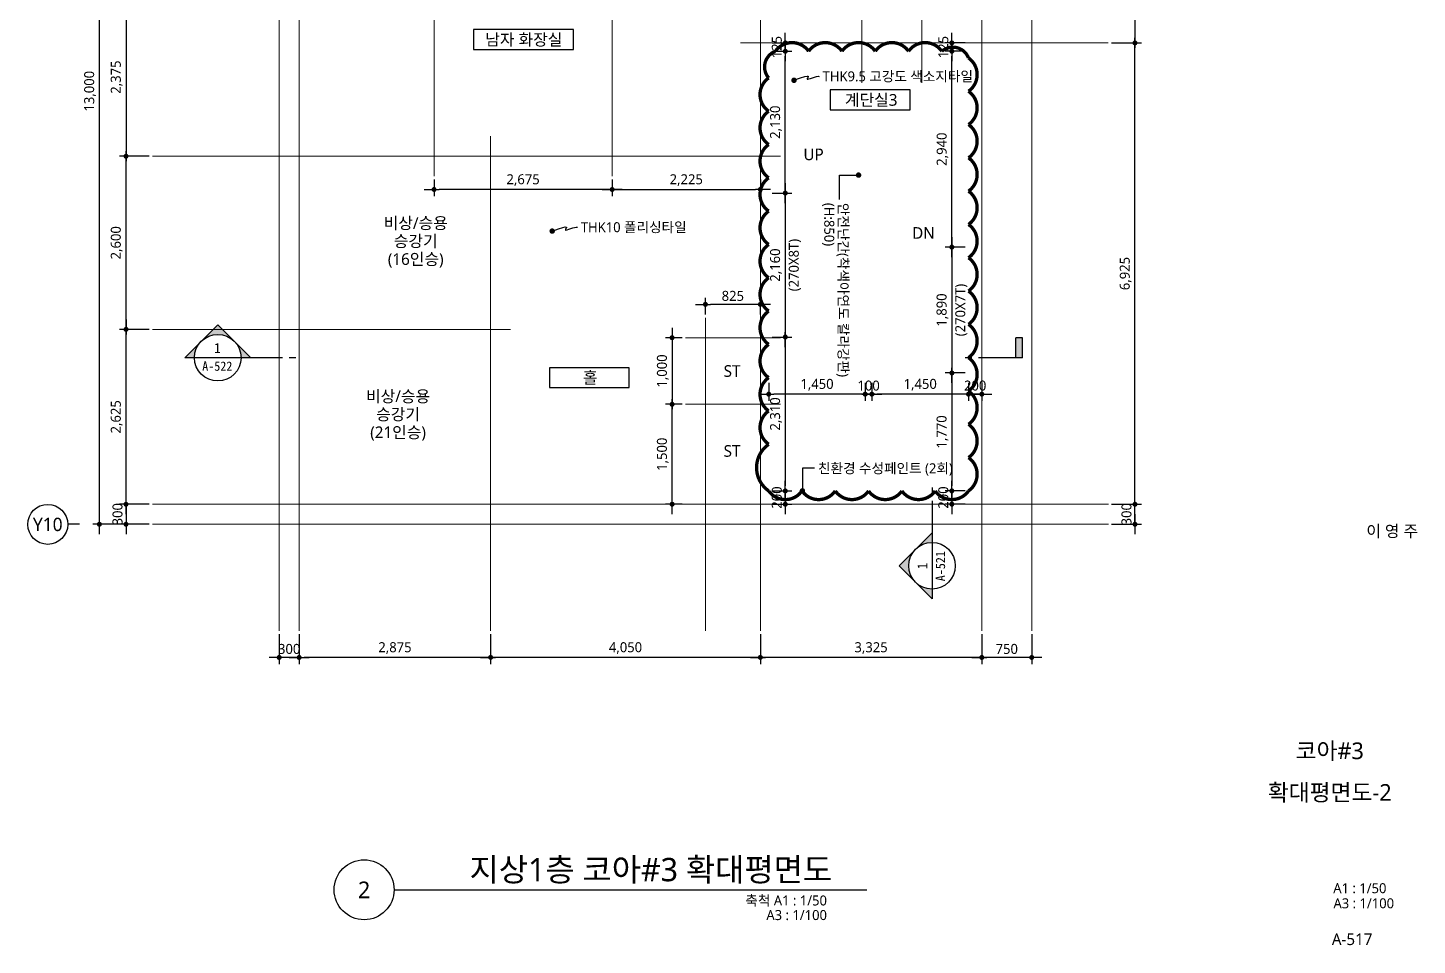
# Model space of a CAD drawing. Header units: millimetres. Extents: x 1424731 to 1631737, y 707248 to 849681.
# Drawn here: x 1484481 to 1505344, y 788374 to 802146 of the extents above; entities that cross this region are included whole.
import ezdxf
from ezdxf.enums import TextEntityAlignment as Align

# ---------------------------------------------------------------- set-up
doc = ezdxf.new("R2010")
doc.units = ezdxf.units.MM
doc.header["$MEASUREMENT"] = 0
doc.linetypes.add('CEN', pattern=[62, 60, -1, 0, -1])
doc.layers.get('0').update_dxf_attribs({"linetype": 'CONTINUOUS'})
for name, color, linetype, lineweight in [('A-AXIS-BUBL', 7, 'CONTINUOUS', 25), ('A-BORD-TEXT', 3, 'CONTINUOUS', 25), ('A-CNTL', 1, 'CEN', 15), ('A-DIMS', 7, 'CONTINUOUS', 25), ('A-MKXS-LEAD', 7, 'CONTINUOUS', 25), ('A-MKXS-MAK1', 3, 'CONTINUOUS', 25), ('A-MKXS-TEXT1', 3, 'CONTINUOUS', 25), ('A-MKXS-TEXT2', 7, 'CONTINUOUS', 25), ('A-MKXX-NAME', 3, 'CONTINUOUS', 25), ('A-MKXX-SYMB', 7, 'CONTINUOUS', 25), ('A-XXXX-SYMB', 7, 'CONTINUOUS', 25), ('A-XXXX-TXT1', 3, 'CONTINUOUS', 25), ('A-XXXX-TXT2', 3, 'CONTINUOUS', 25), ('REV-202205', 20, 'CONTINUOUS', 25)]:
    doc.layers.add(name, color=color, linetype=linetype, lineweight=lineweight)
doc.styles.add('HY울릉도L', font='')
doc.styles.add('돋움체', font='')
doc.styles.add('맑은고딕', font='malgun.ttf')
doc.styles.get('HY울릉도L').set_extended_font_data('HYwulM')
doc.styles.get('돋움체').set_extended_font_data('DotumChe')
doc.dimstyles.new('CDIM', dxfattribs={"dimtxt": 3, "dimasz": 1.5, "dimexe": 2, "dimexo": 1, "dimgap": 1, "dimtad": 1, "dimdec": 0, "dimrnd": 0.5, "dimzin": 0, "dimdsep": 32, "dimlunit": 6, "dimtxsty": 'HY울릉도L', "dimblk1": '_CIDOT', "dimblk2": '_CIDOT', "dimsah": 1, "dimcen": 5.5, "dimclrd": 2, "dimclre": 2, "dimclrt": 7, "dimadec": 0, "dimazin": 0, "dimtfac": 1, "dimtdec": 0, "dimtix": 1, "dimtmove": 2, "dimatfit": 1, "dimldrblk": '_CIDOT', "dimfxl": 1, "dimtolj": 1, "dimtzin": 0, "dimlwd": -1, "dimarcsym": 0})

# ---------------------------------------------------------------- blocks, each defined once
blk = doc.blocks.new('_CIDOT')
at = {"color": 0, "linetype": 'ByBlock'}
blk.add_line((2, 0), (-1, 0), dxfattribs=at)
at = {"color": 0, "linetype": 'ByBlock', "const_width": 0.5}
blk.add_lwpolyline([(-0.25, 0, 1), (0.25, 0, 1)], format="xyb", close=True, dxfattribs=at)
blk = doc.blocks.new('*D1019')
at = {"layer": 'A-DIMS', "lineweight": -2, "transparency": 16777216}
for p, q in [((-2250, 2925), (-2700, 2925)), ((-2250, 300), (-2700, 300))]:
    blk.add_line(p, q, dxfattribs=at)
at = {"layer": 'A-DIMS', "transparency": 16777216}
blk.add_line((-2600, 375), (-2600, 2850), dxfattribs=at)
at = {"layer": 'A-DIMS', "transparency": 16777216, "xscale": 75, "yscale": 75, "zscale": 75}
for p, rotation in [((-2600, 2925), 90), ((-2600, 300), 270)]:
    blk.add_blockref('_CIDOT', p, dxfattribs=dict(at, rotation=rotation))
at = {"layer": 'A-DIMS', "color": 3, "transparency": 16777216, "insert": (-2740, 1612), "char_height": 150, "attachment_point": 5, "rotation": 90, "style": '맑은고딕'}
blk.add_mtext('\\A1;2,625', dxfattribs=at)
blk = doc.blocks.new('*D1020')
at = {"layer": 'A-DIMS', "lineweight": -2, "transparency": 16777216}
for p, q in [((-2250, 13000), (-3100, 13000)), ((-2250, 0), (-3100, 0))]:
    blk.add_line(p, q, dxfattribs=at)
at = {"layer": 'A-DIMS', "transparency": 16777216}
blk.add_line((-3000, 75), (-3000, 12925), dxfattribs=at)
at = {"layer": 'A-DIMS', "transparency": 16777216, "xscale": 75, "yscale": 75, "zscale": 75}
for p, rotation in [((-3000, 13000), 90), ((-3000, 0), 270)]:
    blk.add_blockref('_CIDOT', p, dxfattribs=dict(at, rotation=rotation))
at = {"layer": 'A-DIMS', "color": 3, "transparency": 16777216, "insert": (-3140, 6500), "char_height": 150, "attachment_point": 5, "rotation": 90, "style": '맑은고딕'}
blk.add_mtext('\\A1;13,000', dxfattribs=at)
blk = doc.blocks.new('*D1021')
at = {"layer": 'A-DIMS', "lineweight": -2, "transparency": 16777216}
for p, q in [((-2250, 5525), (-2700, 5525)), ((-2250, 2925), (-2700, 2925))]:
    blk.add_line(p, q, dxfattribs=at)
at = {"layer": 'A-DIMS', "transparency": 16777216}
blk.add_line((-2600, 3000), (-2600, 5450), dxfattribs=at)
at = {"layer": 'A-DIMS', "transparency": 16777216, "xscale": 75, "yscale": 75, "zscale": 75}
for p, rotation in [((-2600, 5525), 90), ((-2600, 2925), 270)]:
    blk.add_blockref('_CIDOT', p, dxfattribs=dict(at, rotation=rotation))
at = {"layer": 'A-DIMS', "color": 3, "transparency": 16777216, "insert": (-2740, 4225), "char_height": 150, "attachment_point": 5, "rotation": 90, "style": '맑은고딕'}
blk.add_mtext('\\A1;2,600', dxfattribs=at)
blk = doc.blocks.new('*D1022')
at = {"layer": 'A-DIMS', "transparency": 16777216}
for p, q in [((12550, 375), (12550, 450)), ((12550, 0), (12550, 300)), ((12550, -75), (12550, -150))]:
    blk.add_line(p, q, dxfattribs=at)
at = {"layer": 'A-DIMS', "lineweight": -2, "transparency": 16777216}
for p, q in [((12200, 300), (12650, 300)), ((12200, 0), (12650, 0))]:
    blk.add_line(p, q, dxfattribs=at)
at = {"layer": 'A-DIMS', "transparency": 16777216, "xscale": 75, "yscale": 75, "zscale": 75}
for p, rotation in [((12550, 300), 270), ((12550, 0), 90)]:
    blk.add_blockref('_CIDOT', p, dxfattribs=dict(at, rotation=rotation))
at = {"layer": 'A-DIMS', "color": 3, "transparency": 16777216, "insert": (12423, 150), "char_height": 150, "attachment_point": 5, "rotation": 90, "style": '맑은고딕'}
blk.add_mtext('\\A1;300', dxfattribs=at)
blk = doc.blocks.new('*D1023')
at = {"layer": 'A-DIMS', "lineweight": -2, "transparency": 16777216}
for p, q in [((12200, 7225), (12650, 7225)), ((12200, 300), (12650, 300))]:
    blk.add_line(p, q, dxfattribs=at)
at = {"layer": 'A-DIMS', "transparency": 16777216}
blk.add_line((12550, 375), (12550, 7150), dxfattribs=at)
at = {"layer": 'A-DIMS', "transparency": 16777216, "xscale": 75, "yscale": 75, "zscale": 75}
for p, rotation in [((12550, 7225), 90), ((12550, 300), 270)]:
    blk.add_blockref('_CIDOT', p, dxfattribs=dict(at, rotation=rotation))
at = {"layer": 'A-DIMS', "color": 3, "transparency": 16777216, "insert": (12410, 3763), "char_height": 150, "attachment_point": 5, "rotation": 90, "style": '맑은고딕'}
blk.add_mtext('\\A1;6,925', dxfattribs=at)
blk = doc.blocks.new('*D1025')
at = {"layer": 'A-DIMS', "lineweight": -2, "transparency": 16777216}
for p, q in [((-300, -1650), (-300, -2100)), ((0, -1650), (0, -2100))]:
    blk.add_line(p, q, dxfattribs=at)
at = {"layer": 'A-DIMS', "transparency": 16777216}
for p, q in [((-375, -2000), (-450, -2000)), ((0, -2000), (-300, -2000)), ((75, -2000), (150, -2000))]:
    blk.add_line(p, q, dxfattribs=at)
at = {"layer": 'A-DIMS', "transparency": 16777216, "xscale": 75, "yscale": 75, "zscale": 75}
blk.add_blockref('_CIDOT', (-300, -2000), dxfattribs=at)
at = {"layer": 'A-DIMS', "transparency": 16777216, "xscale": 75, "yscale": 75, "zscale": 75, "rotation": 180}
blk.add_blockref('_CIDOT', (0, -2000), dxfattribs=at)
at = {"layer": 'A-DIMS', "color": 3, "transparency": 16777216, "insert": (-150, -1873), "char_height": 150, "attachment_point": 5, "style": '맑은고딕'}
blk.add_mtext('\\A1;300', dxfattribs=at)
blk = doc.blocks.new('*D1026')
at = {"layer": 'A-DIMS', "lineweight": -2, "transparency": 16777216}
for p, q in [((0, -1650), (0, -2100)), ((2875, -1650), (2875, -2100))]:
    blk.add_line(p, q, dxfattribs=at)
at = {"layer": 'A-DIMS', "transparency": 16777216}
blk.add_line((2800, -2000), (75, -2000), dxfattribs=at)
at = {"layer": 'A-DIMS', "transparency": 16777216, "xscale": 75, "yscale": 75, "zscale": 75, "rotation": 180}
blk.add_blockref('_CIDOT', (0, -2000), dxfattribs=at)
at = {"layer": 'A-DIMS', "transparency": 16777216, "xscale": 75, "yscale": 75, "zscale": 75}
blk.add_blockref('_CIDOT', (2875, -2000), dxfattribs=at)
at = {"layer": 'A-DIMS', "color": 3, "transparency": 16777216, "insert": (1438, -1860), "char_height": 150, "attachment_point": 5, "style": '맑은고딕'}
blk.add_mtext('\\A1;2,875', dxfattribs=at)
blk = doc.blocks.new('*D1027')
at = {"layer": 'A-DIMS', "lineweight": -2, "transparency": 16777216}
for p, q in [((2875, -1650), (2875, -2100)), ((6925, -1650), (6925, -2100))]:
    blk.add_line(p, q, dxfattribs=at)
at = {"layer": 'A-DIMS', "transparency": 16777216}
blk.add_line((6850, -2000), (2950, -2000), dxfattribs=at)
at = {"layer": 'A-DIMS', "transparency": 16777216, "xscale": 75, "yscale": 75, "zscale": 75, "rotation": 180}
blk.add_blockref('_CIDOT', (2875, -2000), dxfattribs=at)
at = {"layer": 'A-DIMS', "transparency": 16777216, "xscale": 75, "yscale": 75, "zscale": 75}
blk.add_blockref('_CIDOT', (6925, -2000), dxfattribs=at)
at = {"layer": 'A-DIMS', "color": 3, "transparency": 16777216, "insert": (4900, -1860), "char_height": 150, "attachment_point": 5, "style": '맑은고딕'}
blk.add_mtext('\\A1;4,050', dxfattribs=at)
blk = doc.blocks.new('*D1028')
at = {"layer": 'A-DIMS', "lineweight": -2, "transparency": 16777216}
for p, q in [((6925, -1650), (6925, -2100)), ((10250, -1650), (10250, -2100))]:
    blk.add_line(p, q, dxfattribs=at)
at = {"layer": 'A-DIMS', "transparency": 16777216}
blk.add_line((10175, -2000), (7000, -2000), dxfattribs=at)
at = {"layer": 'A-DIMS', "transparency": 16777216, "xscale": 75, "yscale": 75, "zscale": 75, "rotation": 180}
blk.add_blockref('_CIDOT', (6925, -2000), dxfattribs=at)
at = {"layer": 'A-DIMS', "transparency": 16777216, "xscale": 75, "yscale": 75, "zscale": 75}
blk.add_blockref('_CIDOT', (10250, -2000), dxfattribs=at)
at = {"layer": 'A-DIMS', "color": 3, "transparency": 16777216, "insert": (8587, -1860), "char_height": 150, "attachment_point": 5, "style": '맑은고딕'}
blk.add_mtext('\\A1;3,325', dxfattribs=at)
blk = doc.blocks.new('*D1029')
at = {"layer": 'A-DIMS', "lineweight": -2, "transparency": 16777216}
for p, q in [((10250, -1650), (10250, -2100)), ((11000, -1650), (11000, -2100))]:
    blk.add_line(p, q, dxfattribs=at)
at = {"layer": 'A-DIMS', "transparency": 16777216}
blk.add_line((10925, -2000), (10325, -2000), dxfattribs=at)
at = {"layer": 'A-DIMS', "transparency": 16777216, "xscale": 75, "yscale": 75, "zscale": 75, "rotation": 180}
blk.add_blockref('_CIDOT', (10250, -2000), dxfattribs=at)
at = {"layer": 'A-DIMS', "transparency": 16777216, "xscale": 75, "yscale": 75, "zscale": 75}
blk.add_blockref('_CIDOT', (11000, -2000), dxfattribs=at)
at = {"layer": 'A-DIMS', "color": 3, "transparency": 16777216, "insert": (10625, -1873), "char_height": 150, "attachment_point": 5, "style": '맑은고딕'}
blk.add_mtext('\\A1;750', dxfattribs=at)
blk = doc.blocks.new('*D1030')
at = {"layer": 'A-DIMS', "lineweight": -2, "transparency": 16777216}
for p, q in [((-2250, 7900), (-2700, 7900)), ((-2250, 5525), (-2700, 5525))]:
    blk.add_line(p, q, dxfattribs=at)
at = {"layer": 'A-DIMS', "transparency": 16777216}
blk.add_line((-2600, 7825), (-2600, 5600), dxfattribs=at)
at = {"layer": 'A-DIMS', "transparency": 16777216, "xscale": 75, "yscale": 75, "zscale": 75}
for p, rotation in [((-2600, 7900), 90), ((-2600, 5525), 270)]:
    blk.add_blockref('_CIDOT', p, dxfattribs=dict(at, rotation=rotation))
at = {"layer": 'A-DIMS', "color": 3, "transparency": 16777216, "insert": (-2740, 6712), "char_height": 150, "attachment_point": 5, "rotation": 90, "style": '맑은고딕'}
blk.add_mtext('\\A1;2,375', dxfattribs=at)
blk = doc.blocks.new('*D1033')
at = {"layer": 'A-DIMS', "lineweight": -2, "transparency": 16777216}
for p, q in [((5750, 1800), (5500, 1800)), ((5750, 300), (5500, 300))]:
    blk.add_line(p, q, dxfattribs=at)
at = {"layer": 'A-DIMS', "transparency": 16777216}
blk.add_line((5600, 375), (5600, 1725), dxfattribs=at)
at = {"layer": 'A-DIMS', "transparency": 16777216, "xscale": 75, "yscale": 75, "zscale": 75}
for p, rotation in [((5600, 1800), 90), ((5600, 300), 270)]:
    blk.add_blockref('_CIDOT', p, dxfattribs=dict(at, rotation=rotation))
at = {"layer": 'A-DIMS', "color": 3, "transparency": 16777216, "insert": (5460, 1050), "char_height": 150, "attachment_point": 5, "rotation": 90, "style": '맑은고딕'}
blk.add_mtext('\\A1;1,500', dxfattribs=at)
blk = doc.blocks.new('*D1034')
at = {"layer": 'A-DIMS', "lineweight": -2, "transparency": 16777216}
for p, q in [((5750, 2800), (5500, 2800)), ((5750, 1800), (5500, 1800))]:
    blk.add_line(p, q, dxfattribs=at)
at = {"layer": 'A-DIMS', "transparency": 16777216}
blk.add_line((5600, 2725), (5600, 1875), dxfattribs=at)
at = {"layer": 'A-DIMS', "transparency": 16777216, "xscale": 75, "yscale": 75, "zscale": 75}
for p, rotation in [((5600, 2800), 90), ((5600, 1800), 270)]:
    blk.add_blockref('_CIDOT', p, dxfattribs=dict(at, rotation=rotation))
at = {"layer": 'A-DIMS', "color": 3, "transparency": 16777216, "insert": (5460, 2300), "char_height": 150, "attachment_point": 5, "rotation": 90, "style": '맑은고딕'}
blk.add_mtext('\\A1;1,000', dxfattribs=at)
blk = doc.blocks.new('*D1035')
at = {"layer": 'A-DIMS', "lineweight": -2, "transparency": 16777216}
for p, q in [((6100, 3150), (6100, 3400)), ((6925, 3150), (6925, 3400))]:
    blk.add_line(p, q, dxfattribs=at)
at = {"layer": 'A-DIMS', "transparency": 16777216}
blk.add_line((6850, 3300), (6175, 3300), dxfattribs=at)
at = {"layer": 'A-DIMS', "transparency": 16777216, "xscale": 75, "yscale": 75, "zscale": 75, "rotation": 180}
blk.add_blockref('_CIDOT', (6100, 3300), dxfattribs=at)
at = {"layer": 'A-DIMS', "transparency": 16777216, "xscale": 75, "yscale": 75, "zscale": 75}
blk.add_blockref('_CIDOT', (6925, 3300), dxfattribs=at)
at = {"layer": 'A-DIMS', "color": 3, "transparency": 16777216, "insert": (6512, 3427), "char_height": 150, "attachment_point": 5, "style": '맑은고딕'}
blk.add_mtext('\\A1;825', dxfattribs=at)
blk = doc.blocks.new('*D1036')
at = {"layer": 'A-DIMS', "lineweight": -2, "transparency": 16777216}
for p, q in [((12200, 8450), (12650, 8450)), ((12200, 7225), (12650, 7225))]:
    blk.add_line(p, q, dxfattribs=at)
at = {"layer": 'A-DIMS', "transparency": 16777216}
blk.add_line((12550, 8375), (12550, 7300), dxfattribs=at)
at = {"layer": 'A-DIMS', "transparency": 16777216, "xscale": 75, "yscale": 75, "zscale": 75}
for p, rotation in [((12550, 8450), 90), ((12550, 7225), 270)]:
    blk.add_blockref('_CIDOT', p, dxfattribs=dict(at, rotation=rotation))
at = {"layer": 'A-DIMS', "color": 3, "transparency": 16777216, "insert": (12410, 7838), "char_height": 150, "attachment_point": 5, "rotation": 90, "style": '맑은고딕'}
blk.add_mtext('\\A1;1,225', dxfattribs=at)
blk = doc.blocks.new('*D1008')
at = {"layer": 'A-DIMS', "transparency": 16777216}
for p, q in [((-2600, 375), (-2600, 450)), ((-2600, 300), (-2600, 0)), ((-2600, -75), (-2600, -150))]:
    blk.add_line(p, q, dxfattribs=at)
at = {"layer": 'A-DIMS', "lineweight": -2, "transparency": 16777216}
for p, q in [((-2250, 300), (-2700, 300)), ((-2250, 0), (-2700, 0))]:
    blk.add_line(p, q, dxfattribs=at)
at = {"layer": 'A-DIMS', "transparency": 16777216, "xscale": 75, "yscale": 75, "zscale": 75}
for p, rotation in [((-2600, 300), 270), ((-2600, 0), 90)]:
    blk.add_blockref('_CIDOT', p, dxfattribs=dict(at, rotation=rotation))
at = {"layer": 'A-DIMS', "color": 3, "transparency": 16777216, "insert": (-2727, 150), "char_height": 150, "attachment_point": 5, "rotation": 90, "style": '맑은고딕'}
blk.add_mtext('\\A1;300', dxfattribs=at)
blk = doc.blocks.new('*D1038')
at = {"layer": 'A-DIMS', "lineweight": -2, "transparency": 16777216}
for p, q in [((2025, 5175), (2025, 4925)), ((4700, 5175), (4700, 4925))]:
    blk.add_line(p, q, dxfattribs=at)
at = {"layer": 'A-DIMS', "transparency": 16777216}
blk.add_line((4625, 5025), (2100, 5025), dxfattribs=at)
at = {"layer": 'A-DIMS', "transparency": 16777216, "xscale": 75, "yscale": 75, "zscale": 75, "rotation": 180}
blk.add_blockref('_CIDOT', (2025, 5025), dxfattribs=at)
at = {"layer": 'A-DIMS', "transparency": 16777216, "xscale": 75, "yscale": 75, "zscale": 75}
blk.add_blockref('_CIDOT', (4700, 5025), dxfattribs=at)
at = {"layer": 'A-DIMS', "color": 3, "transparency": 16777216, "insert": (3362, 5165), "char_height": 150, "attachment_point": 5, "style": '맑은고딕'}
blk.add_mtext('\\A1;2,675', dxfattribs=at)
blk = doc.blocks.new('*D1039')
at = {"layer": 'A-DIMS', "lineweight": -2, "transparency": 16777216}
for p, q in [((4700, 5175), (4700, 4925)), ((6925, 5175), (6925, 4925))]:
    blk.add_line(p, q, dxfattribs=at)
at = {"layer": 'A-DIMS', "transparency": 16777216}
blk.add_line((4775, 5025), (6850, 5025), dxfattribs=at)
at = {"layer": 'A-DIMS', "transparency": 16777216, "xscale": 75, "yscale": 75, "zscale": 75, "rotation": 180}
blk.add_blockref('_CIDOT', (4700, 5025), dxfattribs=at)
at = {"layer": 'A-DIMS', "transparency": 16777216, "xscale": 75, "yscale": 75, "zscale": 75}
blk.add_blockref('_CIDOT', (6925, 5025), dxfattribs=at)
at = {"layer": 'A-DIMS', "color": 3, "transparency": 16777216, "insert": (5812, 5165), "char_height": 150, "attachment_point": 5, "style": '맑은고딕'}
blk.add_mtext('\\A1;2,225', dxfattribs=at)
blk = doc.blocks.new('비상승용승강기16인승')
at = {"layer": 'A-MKXX-NAME', "style": '맑은고딕'}
for s, p in [('비상/승용', (0, 270)), ('승강기', (0, 0)), ('(16인승)', (0, -270))]:
    blk.add_text(s, height=175, dxfattribs=at).set_placement(p, align=Align.MIDDLE_CENTER)
blk = doc.blocks.new('CORE 3- 단면')
at = {"layer": 'A-MKXS-MAK1'}
h = blk.add_hatch(color=256, dxfattribs=at)
h.paths.add_polyline_path([(-1180, 4290), (-933, 4042, 0.414214), (-1428, 4042)])
h.paths.add_polyline_path([(-933, 4042), (-685, 3795), (-830, 3795, 0.198912)])
h.paths.add_polyline_path([(-1428, 4042, 0.198912), (-1530, 3795), (-1675, 3795)])
blk.add_hatch(color=256, dxfattribs=at).paths.add_polyline_path([(10806, 4095), (10906, 4095), (10906, 3795), (10806, 3795)])
h = blk.add_hatch(color=256, dxfattribs=at)
h.paths.add_polyline_path([(9050, 672), (9297, 919, 0.414214), (9297, 424)])
h.paths.add_polyline_path([(9297, 919), (9545, 1167), (9545, 1022, 0.198912)])
h.paths.add_polyline_path([(9297, 424, 0.198912), (9545, 322), (9545, 177)])
for p, q in [((-1675, 3795), (-1180, 4290)), ((-685, 3795), (-1180, 4290)), ((10906, 4095), (10806, 4095)), ((10806, 3795), (10806, 4095)), ((10906, 3795), (10906, 4095)), ((-207, 3795), (-1675, 3795)), ((-7, 3795), (-107, 3795)), ((10143, 3795), (10043, 3795)), ((10906, 3795), (10243, 3795)), ((9545, 1845), (9545, 1745)), ((9545, 1645), (9545, 177)), ((9545, 1167), (9050, 672)), ((9545, 177), (9050, 672))]:
    blk.add_line(p, q, dxfattribs=at)
for centre in [(-1180, 3795), (9545, 672)]:
    blk.add_circle(centre, 350, dxfattribs=at)
at = {"layer": 'A-MKXS-TEXT2', "style": '돋움체'}
for s, height, p in [('1', 150, (-1184, 3939)), ('A-522', 140, (-1187, 3667))]:
    blk.add_text(s, height=height, dxfattribs=at).set_placement(p, align=Align.MIDDLE)
for s, height, p in [('A-521', 140, (9673, 665)), ('1', 150, (9401, 668))]:
    blk.add_text(s, height=height, rotation=90, dxfattribs=at).set_placement(p, align=Align.MIDDLE)
blk = doc.blocks.new('*D793')
at = {"layer": 'A-DIMS', "lineweight": -2, "transparency": 16777216}
for p, q in [((1495656, 801794), (1495955, 801794)), ((1495656, 799664), (1495955, 799664))]:
    blk.add_line(p, q, dxfattribs=at)
at = {"layer": 'A-DIMS', "transparency": 16777216}
blk.add_line((1495855, 799739), (1495855, 801719), dxfattribs=at)
at = {"layer": 'A-DIMS', "transparency": 16777216, "xscale": 75, "yscale": 75, "zscale": 75}
for p, rotation in [((1495855, 801794), 90), ((1495855, 799664), 270)]:
    blk.add_blockref('_CIDOT', p, dxfattribs=dict(at, rotation=rotation))
at = {"layer": 'A-DIMS', "color": 3, "transparency": 16777216, "insert": (1495715, 800729), "char_height": 150, "attachment_point": 5, "rotation": 90, "style": '맑은고딕'}
blk.add_mtext('\\A1;2,130', dxfattribs=at)
blk = doc.blocks.new('*D794')
at = {"layer": 'A-DIMS', "lineweight": -2, "transparency": 16777216}
for p, q in [((1495656, 799664), (1495955, 799664)), ((1495656, 797504), (1495955, 797504))]:
    blk.add_line(p, q, dxfattribs=at)
at = {"layer": 'A-DIMS', "transparency": 16777216}
blk.add_line((1495855, 799589), (1495855, 797579), dxfattribs=at)
at = {"layer": 'A-DIMS', "transparency": 16777216, "xscale": 75, "yscale": 75, "zscale": 75}
for p, rotation in [((1495855, 799664), 90), ((1495855, 797504), 270)]:
    blk.add_blockref('_CIDOT', p, dxfattribs=dict(at, rotation=rotation))
at = {"layer": 'A-DIMS', "color": 3, "transparency": 16777216, "char_height": 150, "attachment_point": 5, "rotation": 90, "style": '맑은고딕'}
for s, insert in [('\\A1;(270X8T)', (1495999, 798584)), ('\\A1;2,160', (1495715, 798584))]:
    blk.add_mtext(s, dxfattribs=dict(at, insert=insert))
blk = doc.blocks.new('*D795')
at = {"layer": 'A-DIMS', "lineweight": -2, "transparency": 16777216}
for p, q in [((1495656, 797504), (1495955, 797504)), ((1495655, 795194), (1495955, 795194))]:
    blk.add_line(p, q, dxfattribs=at)
at = {"layer": 'A-DIMS', "transparency": 16777216}
blk.add_line((1495855, 797429), (1495855, 795269), dxfattribs=at)
at = {"layer": 'A-DIMS', "transparency": 16777216, "xscale": 75, "yscale": 75, "zscale": 75}
for p, rotation in [((1495855, 797504), 90), ((1495855, 795194), 270)]:
    blk.add_blockref('_CIDOT', p, dxfattribs=dict(at, rotation=rotation))
at = {"layer": 'A-DIMS', "color": 3, "transparency": 16777216, "insert": (1495715, 796349), "char_height": 150, "attachment_point": 5, "rotation": 90, "style": '맑은고딕'}
blk.add_mtext('\\A1;2,310', dxfattribs=at)
blk = doc.blocks.new('*D796')
at = {"layer": 'A-DIMS', "transparency": 16777216}
for p, q in [((1495855, 801994), (1495855, 802069)), ((1495855, 801794), (1495855, 801919)), ((1495855, 801719), (1495855, 801644))]:
    blk.add_line(p, q, dxfattribs=at)
at = {"layer": 'A-DIMS', "lineweight": -2, "transparency": 16777216}
for p, q in [((1495656, 801919), (1495955, 801919)), ((1495656, 801794), (1495955, 801794))]:
    blk.add_line(p, q, dxfattribs=at)
at = {"layer": 'A-DIMS', "transparency": 16777216, "xscale": 75, "yscale": 75, "zscale": 75}
for p, rotation in [((1495855, 801919), 270), ((1495855, 801794), 90)]:
    blk.add_blockref('_CIDOT', p, dxfattribs=dict(at, rotation=rotation))
at = {"layer": 'A-DIMS', "color": 3, "transparency": 16777216, "insert": (1495728, 801856), "char_height": 150, "attachment_point": 5, "rotation": 90, "style": '맑은고딕'}
blk.add_mtext('\\A1;125', dxfattribs=at)
blk = doc.blocks.new('*D797')
at = {"layer": 'A-DIMS', "transparency": 16777216}
for p, q in [((1495855, 795269), (1495855, 795344)), ((1495855, 795194), (1495855, 794994)), ((1495855, 794919), (1495855, 794844))]:
    blk.add_line(p, q, dxfattribs=at)
at = {"layer": 'A-DIMS', "lineweight": -2, "transparency": 16777216}
for p, q in [((1495655, 795194), (1495955, 795194)), ((1495655, 794994), (1495955, 794994))]:
    blk.add_line(p, q, dxfattribs=at)
at = {"layer": 'A-DIMS', "transparency": 16777216, "xscale": 75, "yscale": 75, "zscale": 75}
for p, rotation in [((1495855, 795194), 270), ((1495855, 794994), 90)]:
    blk.add_blockref('_CIDOT', p, dxfattribs=dict(at, rotation=rotation))
at = {"layer": 'A-DIMS', "color": 3, "transparency": 16777216, "insert": (1495728, 795094), "char_height": 150, "attachment_point": 5, "rotation": 90, "style": '맑은고딕'}
blk.add_mtext('\\A1;200', dxfattribs=at)
blk = doc.blocks.new('*D798')
at = {"layer": 'A-DIMS', "lineweight": -2, "transparency": 16777216}
for p, q in [((1495606, 796814), (1495606, 796546)), ((1497056, 796814), (1497056, 796546))]:
    blk.add_line(p, q, dxfattribs=at)
at = {"layer": 'A-DIMS', "transparency": 16777216}
blk.add_line((1496981, 796646), (1495681, 796646), dxfattribs=at)
at = {"layer": 'A-DIMS', "transparency": 16777216, "xscale": 75, "yscale": 75, "zscale": 75, "rotation": 180}
blk.add_blockref('_CIDOT', (1495606, 796646), dxfattribs=at)
at = {"layer": 'A-DIMS', "transparency": 16777216, "xscale": 75, "yscale": 75, "zscale": 75}
blk.add_blockref('_CIDOT', (1497056, 796646), dxfattribs=at)
at = {"layer": 'A-DIMS', "color": 3, "transparency": 16777216, "insert": (1496331, 796787), "char_height": 150, "attachment_point": 5, "style": '맑은고딕'}
blk.add_mtext('\\A1;1,450', dxfattribs=at)
blk = doc.blocks.new('*D799')
at = {"layer": 'A-DIMS', "lineweight": -2, "transparency": 16777216}
for p, q in [((1498556, 798854), (1498256, 798854)), ((1498556, 796964), (1498256, 796964))]:
    blk.add_line(p, q, dxfattribs=at)
at = {"layer": 'A-DIMS', "transparency": 16777216}
blk.add_line((1498356, 798779), (1498356, 797039), dxfattribs=at)
at = {"layer": 'A-DIMS', "transparency": 16777216, "xscale": 75, "yscale": 75, "zscale": 75}
for p, rotation in [((1498356, 798854), 90), ((1498356, 796964), 270)]:
    blk.add_blockref('_CIDOT', p, dxfattribs=dict(at, rotation=rotation))
at = {"layer": 'A-DIMS', "color": 3, "transparency": 16777216, "char_height": 150, "attachment_point": 5, "rotation": 90, "style": '맑은고딕'}
for s, insert in [('\\A1;(270X7T)', (1498499, 797909)), ('\\A1;1,890', (1498215, 797909))]:
    blk.add_mtext(s, dxfattribs=dict(at, insert=insert))
blk = doc.blocks.new('*D800')
at = {"layer": 'A-DIMS', "lineweight": -2, "transparency": 16777216}
for p, q in [((1498556, 796964), (1498256, 796964)), ((1498556, 795194), (1498256, 795194))]:
    blk.add_line(p, q, dxfattribs=at)
at = {"layer": 'A-DIMS', "transparency": 16777216}
blk.add_line((1498356, 796889), (1498356, 795269), dxfattribs=at)
at = {"layer": 'A-DIMS', "transparency": 16777216, "xscale": 75, "yscale": 75, "zscale": 75}
for p, rotation in [((1498356, 796964), 90), ((1498356, 795194), 270)]:
    blk.add_blockref('_CIDOT', p, dxfattribs=dict(at, rotation=rotation))
at = {"layer": 'A-DIMS', "color": 3, "transparency": 16777216, "insert": (1498215, 796079), "char_height": 150, "attachment_point": 5, "rotation": 90, "style": '맑은고딕'}
blk.add_mtext('\\A1;1,770', dxfattribs=at)
blk = doc.blocks.new('*D801')
at = {"layer": 'A-DIMS', "transparency": 16777216}
for p, q in [((1498356, 795269), (1498356, 795344)), ((1498356, 795194), (1498356, 794994)), ((1498356, 794919), (1498356, 794844))]:
    blk.add_line(p, q, dxfattribs=at)
at = {"layer": 'A-DIMS', "lineweight": -2, "transparency": 16777216}
for p, q in [((1498556, 795194), (1498256, 795194)), ((1498556, 794994), (1498256, 794994))]:
    blk.add_line(p, q, dxfattribs=at)
at = {"layer": 'A-DIMS', "transparency": 16777216, "xscale": 75, "yscale": 75, "zscale": 75}
for p, rotation in [((1498356, 795194), 270), ((1498356, 794994), 90)]:
    blk.add_blockref('_CIDOT', p, dxfattribs=dict(at, rotation=rotation))
at = {"layer": 'A-DIMS', "color": 3, "transparency": 16777216, "insert": (1498228, 795094), "char_height": 150, "attachment_point": 5, "rotation": 90, "style": '맑은고딕'}
blk.add_mtext('\\A1;200', dxfattribs=at)
blk = doc.blocks.new('*D802')
at = {"layer": 'A-DIMS', "lineweight": -2, "transparency": 16777216}
for p, q in [((1498555, 801794), (1498256, 801794)), ((1498556, 798854), (1498256, 798854))]:
    blk.add_line(p, q, dxfattribs=at)
at = {"layer": 'A-DIMS', "transparency": 16777216}
blk.add_line((1498356, 798929), (1498356, 801719), dxfattribs=at)
at = {"layer": 'A-DIMS', "transparency": 16777216, "xscale": 75, "yscale": 75, "zscale": 75}
for p, rotation in [((1498356, 801794), 90), ((1498356, 798854), 270)]:
    blk.add_blockref('_CIDOT', p, dxfattribs=dict(at, rotation=rotation))
at = {"layer": 'A-DIMS', "color": 3, "transparency": 16777216, "insert": (1498216, 800324), "char_height": 150, "attachment_point": 5, "rotation": 90, "style": '맑은고딕'}
blk.add_mtext('\\A1;2,940', dxfattribs=at)
blk = doc.blocks.new('*D803')
at = {"layer": 'A-DIMS', "transparency": 16777216}
for p, q in [((1498356, 801994), (1498356, 802069)), ((1498356, 801794), (1498356, 801919)), ((1498356, 801719), (1498356, 801644))]:
    blk.add_line(p, q, dxfattribs=at)
at = {"layer": 'A-DIMS', "lineweight": -2, "transparency": 16777216}
for p, q in [((1498555, 801919), (1498256, 801919)), ((1498555, 801794), (1498256, 801794))]:
    blk.add_line(p, q, dxfattribs=at)
at = {"layer": 'A-DIMS', "transparency": 16777216, "xscale": 75, "yscale": 75, "zscale": 75}
for p, rotation in [((1498356, 801919), 270), ((1498356, 801794), 90)]:
    blk.add_blockref('_CIDOT', p, dxfattribs=dict(at, rotation=rotation))
at = {"layer": 'A-DIMS', "color": 3, "transparency": 16777216, "insert": (1498228, 801856), "char_height": 150, "attachment_point": 5, "rotation": 90, "style": '맑은고딕'}
blk.add_mtext('\\A1;125', dxfattribs=at)
blk = doc.blocks.new('*D804')
at = {"layer": 'A-DIMS', "lineweight": -2, "transparency": 16777216}
for p, q in [((1497056, 796814), (1497056, 796546)), ((1497156, 796814), (1497156, 796546))]:
    blk.add_line(p, q, dxfattribs=at)
at = {"layer": 'A-DIMS', "transparency": 16777216}
for p, q in [((1496981, 796646), (1496906, 796646)), ((1497156, 796646), (1497056, 796646)), ((1497231, 796646), (1497306, 796646))]:
    blk.add_line(p, q, dxfattribs=at)
at = {"layer": 'A-DIMS', "transparency": 16777216, "xscale": 75, "yscale": 75, "zscale": 75}
blk.add_blockref('_CIDOT', (1497056, 796646), dxfattribs=at)
at = {"layer": 'A-DIMS', "transparency": 16777216, "xscale": 75, "yscale": 75, "zscale": 75, "rotation": 180}
blk.add_blockref('_CIDOT', (1497156, 796646), dxfattribs=at)
at = {"layer": 'A-DIMS', "color": 3, "transparency": 16777216, "insert": (1497106, 796774), "char_height": 150, "attachment_point": 5, "style": '맑은고딕'}
blk.add_mtext('\\A1;100', dxfattribs=at)
blk = doc.blocks.new('*D805')
at = {"layer": 'A-DIMS', "lineweight": -2, "transparency": 16777216}
for p, q in [((1497156, 796814), (1497156, 796546)), ((1498606, 796814), (1498606, 796546))]:
    blk.add_line(p, q, dxfattribs=at)
at = {"layer": 'A-DIMS', "transparency": 16777216}
blk.add_line((1498531, 796646), (1497231, 796646), dxfattribs=at)
at = {"layer": 'A-DIMS', "transparency": 16777216, "xscale": 75, "yscale": 75, "zscale": 75, "rotation": 180}
blk.add_blockref('_CIDOT', (1497156, 796646), dxfattribs=at)
at = {"layer": 'A-DIMS', "transparency": 16777216, "xscale": 75, "yscale": 75, "zscale": 75}
blk.add_blockref('_CIDOT', (1498606, 796646), dxfattribs=at)
at = {"layer": 'A-DIMS', "color": 3, "transparency": 16777216, "insert": (1497881, 796787), "char_height": 150, "attachment_point": 5, "style": '맑은고딕'}
blk.add_mtext('\\A1;1,450', dxfattribs=at)
blk = doc.blocks.new('*D806')
at = {"layer": 'A-DIMS', "lineweight": -2, "transparency": 16777216}
for p, q in [((1498606, 796814), (1498606, 796546)), ((1498806, 796814), (1498806, 796546))]:
    blk.add_line(p, q, dxfattribs=at)
at = {"layer": 'A-DIMS', "transparency": 16777216}
for p, q in [((1498531, 796646), (1498456, 796646)), ((1498806, 796646), (1498606, 796646)), ((1498881, 796646), (1498956, 796646))]:
    blk.add_line(p, q, dxfattribs=at)
at = {"layer": 'A-DIMS', "transparency": 16777216, "xscale": 75, "yscale": 75, "zscale": 75}
blk.add_blockref('_CIDOT', (1498606, 796646), dxfattribs=at)
at = {"layer": 'A-DIMS', "transparency": 16777216, "xscale": 75, "yscale": 75, "zscale": 75, "rotation": 180}
blk.add_blockref('_CIDOT', (1498806, 796646), dxfattribs=at)
at = {"layer": 'A-DIMS', "color": 3, "transparency": 16777216, "insert": (1498706, 796774), "char_height": 150, "attachment_point": 5, "style": '맑은고딕'}
blk.add_mtext('\\A1;200', dxfattribs=at)
blk = doc.blocks.new('CORE3_GRID')
at = {"layer": 'A-AXIS-BUBL', "ltscale": 0.2}
blk.add_line((-3300, 0), (-3475, 0), dxfattribs=at)
blk.add_circle((-3775, -2.9), 300, dxfattribs=at)
at = {"layer": 'A-CNTL'}
for p, q in [((-300, -1600), (-300, 14425)), ((0, -1600), (0, 14425)), ((2025, 5225), (2025, 14425)), ((10250, -1600), (10250, 14425)), ((11000, 14425), (11000, -1600)), ((6925, -1600), (6925, 10275)), ((8450, 6625), (8450, 8750)), ((9350, 6625), (9350, 8750)), ((4700, 5225), (4700, 8200)), ((6625, 7225), (12150, 7225)), ((2875, -1600), (2875, 5825)), ((-2200, 5525), (7225, 5525)), ((-2200, 2925), (3175, 2925)), ((6100, -1600), (6100, 3100)), ((5800, 2800), (7225, 2800)), ((5800, 1800), (7225, 1800)), ((-2200, 300), (12150, 300)), ((12150, 0), (-2200, 0))]:
    blk.add_line(p, q, dxfattribs=at)
at = {"layer": 'A-XXXX-TXT2', "ltscale": 0.2, "style": '맑은고딕'}
blk.add_text('Y10', height=200, dxfattribs=at).set_placement((-3775, -2.9), align=Align.MIDDLE)
at = {"layer": 'A-DIMS'}
for base, p1, p2, angle, picture, middle in [((-3000, 13000), (-2200, 0), (-2200, 13000), 270, '*D1020', (-3140.5, 6500)), ((12550, 7225), (12150, 8450), (12150, 7225), 90, '*D1036', (12409.5, 7837.5)), ((-2600, 5525), (-2200, 7900), (-2200, 5525), 90, '*D1030', (-2740.1, 6712.5)), ((12550, 7225), (12150, 300), (12150, 7225), 270, '*D1023', (12409.9, 3762.5)), ((-2600, 5525), (-2200, 2925), (-2200, 5525), 270, '*D1021', (-2740.1, 4225)), ((2025, 5025), (4700, 5225), (2025, 5225), 180, '*D1038', (3362.5, 5165.1)), ((-2600, 2925), (-2200, 300), (-2200, 2925), 270, '*D1019', (-2740.1, 1612.5)), ((5600, 1800), (5800, 2800), (5800, 1800), 90, '*D1034', (5459.5, 2300)), ((5600, 1800), (5800, 300), (5800, 1800), 270, '*D1033', (5459.5, 1050)), ((-2600, 0), (-2200, 300), (-2200, 0), 90, '*D1008', (-2727.5, 150)), ((12550, 300), (12150, 0), (12150, 300), 270, '*D1022', (12422.5, 150)), ((-300, -2000), (0, -1600), (-300, -1600), 180, '*D1025', (-150, -1872.5)), ((0, -2000), (2875, -1600), (0, -1600), 180, '*D1026', (1437.5, -1859.9)), ((2875, -2000), (6925, -1600), (2875, -1600), 180, '*D1027', (4900, -1859.9)), ((6925, -2000), (10250, -1600), (6925, -1600), 180, '*D1028', (8587.5, -1859.9)), ((10250, -2000), (11000, -1600), (10250, -1600), 180, '*D1029', (10625, -1872.5))]:
    dim = blk.add_linear_dim(base=base, p1=p1, p2=p2, angle=angle, dimstyle='CDIM', override={"dimscale": 50, "dimtxsty": '맑은고딕', "dimclrd": 256, "dimclre": 256, "dimclrt": 3}, dxfattribs=at)
    dim.commit()
    dim.dimension.update_dxf_attribs({"geometry": picture, "text_midpoint": middle})
for base, p1, p2, picture, middle in [((6925, 5025), (4700, 5225), (6925, 5225), '*D1039', (5812.5, 5165.1)), ((6100, 3300), (6925, 3100), (6100, 3100), '*D1035', (6512.5, 3427.5))]:
    dim = blk.add_linear_dim(base=base, p1=p1, p2=p2, dimstyle='CDIM', override={"dimscale": 50, "dimtxsty": '맑은고딕', "dimclrd": 256, "dimclre": 256, "dimclrt": 3}, dxfattribs=at)
    dim.commit()
    dim.dimension.update_dxf_attribs({"geometry": picture, "text_midpoint": middle})

msp = doc.modelspace()

# ---------------------------------------------------------------- linework, layer by layer
at = {"layer": 'A-MKXS-LEAD', "const_width": 40}
for points in [[(1495965.3, 801360.5, 1), (1496006.7, 801356.3, 1)], [(1496953.5, 799955.4, -1), (1496957.7, 799914, -1)], [(1492334.3, 799096.1, 1), (1492375.8, 799091.9, 1)], [(1496091.6, 795195.9, 1), (1496133, 795191.7, 1)]]:
    msp.add_lwpolyline(points, format="xyb", close=True, dxfattribs=at)
at = {"layer": 'A-MKXS-LEAD'}
for points in [[(1495985.2, 801358.1), (1496082.9, 801394.9), (1496146.6, 801414.8), (1496182.8, 801421.3), (1496198.2, 801417.8), (1496199.4, 801407.9), (1496192.9, 801395.1), (1496185.4, 801382.9), (1496183.4, 801374.8), (1496192.1, 801373.5), (1496210.2, 801377.9), (1496235.1, 801386.1), (1496264, 801396.2), (1496294.2, 801406.3), (1496323, 801414.5), (1496347.7, 801418.8), (1496365.5, 801417.3)], [(1496667.5, 799567.7), (1496667.5, 799934.7), (1496955.6, 799934.7)], [(1492354.2, 799093.7), (1492452, 799130.5), (1492515.7, 799150.4), (1492551.9, 799156.9), (1492567.3, 799153.4), (1492568.5, 799143.5), (1492562, 799130.7), (1492554.5, 799118.5), (1492552.5, 799110.4), (1492561.2, 799109.1), (1492579.3, 799113.5), (1492604.1, 799121.7), (1492633, 799131.8), (1492663.2, 799141.9), (1492692.1, 799150.1), (1492716.7, 799154.4), (1492734.6, 799152.9)], [(1496295.8, 795533.1), (1496112.3, 795533.1), (1496112.3, 795193.8)]]:
    msp.add_lwpolyline(points, dxfattribs=at)
at = {"layer": 'A-MKXX-SYMB'}
for points in [[(1491175.7, 801818.7), (1492675.7, 801818.7), (1492675.7, 802118.7), (1491175.7, 802118.7)], [(1496530.6, 800913.7), (1497730.6, 800913.7), (1497730.6, 801213.7), (1496530.6, 801213.7)], [(1492312, 796743.7), (1493512, 796743.7), (1493512, 797043.7), (1492312, 797043.7)]]:
    msp.add_lwpolyline(points, close=True, dxfattribs=at)
at = {"layer": 'A-XXXX-SYMB'}
msp.add_line((1489980.7, 789206.2), (1497080.7, 789206.2), dxfattribs=at)
msp.add_circle((1489530.7, 789206.2), 450, dxfattribs=at)
at = {"layer": 'REV-202205', "const_width": 50}
msp.add_lwpolyline([(1495605.7, 795193.7, 0.5205671), (1496105.7, 795193.7, 0.5205671), (1496605.7, 795193.7, 0.5205671), (1497105.7, 795193.7, 0.5205671), (1497605.7, 795193.7, 0.5205671), (1498105.7, 795193.7, 0.5205671), (1498605.7, 795193.7, 0.5205671), (1498605.7, 795693.7, 0.5205671), (1498605.7, 796193.7, 0.5205671), (1498605.7, 796693.7, 0.5205671), (1498605.7, 797193.7, 0.5205671), (1498605.7, 797693.7, 0.5205671), (1498605.7, 798193.7, 0.5205671), (1498605.7, 798693.7, 0.5205671), (1498605.7, 799193.7, 0.5205671), (1498605.7, 799693.7, 0.5205671), (1498605.7, 800193.7, 0.5205671), (1498605.7, 800693.7, 0.5205671), (1498605.7, 801193.7, 0.5205671), (1498605.7, 801693.7, 0.5205671), (1498205.7, 801793.7, 0.5205671), (1497705.7, 801793.7, 0.5205671), (1497205.7, 801793.7, 0.5205671), (1496705.7, 801793.7, 0.5205671), (1496205.7, 801793.7, 0.5205671), (1495705.7, 801793.7, 0.5205671), (1495605.7, 801393.7, 0.5205671), (1495605.7, 800893.7, 0.5205671), (1495605.7, 800393.7, 0.5205671), (1495605.7, 799893.7, 0.5205671), (1495605.7, 799393.7, 0.5205671), (1495605.7, 798893.7, 0.5205671), (1495605.7, 798393.7, 0.5205671), (1495605.7, 797893.7, 0.5205671), (1495605.7, 797393.7, 0.5205671), (1495605.7, 796893.7, 0.5205671), (1495605.7, 796393.7, 0.5205671), (1495605.7, 795893.7, 0.5205671)], format="xyb", close=True, dxfattribs=at)

# ---------------------------------------------------------------- block references
at = {"layer": 'A-DIMS'}
for name, p in [('CORE3_GRID', (1488555.7, 794693.7)), ('CORE 3- 단면', (1488513, 793398.7))]:
    msp.add_blockref(name, p, dxfattribs=at)
at = {"layer": 'A-MKXX-NAME'}
msp.add_blockref('비상승용승강기16인승', (1490305.7, 798943.7), dxfattribs=at)

# ---------------------------------------------------------------- texts
at = {"layer": 'A-BORD-TEXT', "style": '맑은고딕'}
for s, height, p in [('이 영 주', 175, (1505356.3, 794502.3)), ('A1 : 1/50', 150, (1504881.5, 789154.6)), ('A3 : 1/100', 150, (1504996.4, 788927.9)), ('A-517', 175, (1504671.7, 788376.1))]:
    msp.add_text(s, height=height, dxfattribs=at).set_placement(p, align=Align.RIGHT)
for s, p in [('코아#3', (1504030.7, 791292.4)), ('확대평면도-2', (1504030.7, 790667.4))]:
    msp.add_text(s, height=250, dxfattribs=at).set_placement(p, align=Align.MIDDLE_CENTER)
at = {"layer": 'A-MKXS-TEXT1', "style": '맑은고딕'}
for s, p in [('THK9.5 고강도 색소지타일', (1496415.5, 801417.3)), ('THK10 폴리싱타일', (1492784.6, 799152.9)), ('친환경 수성페인트 (2회)', (1496345.8, 795533.1))]:
    msp.add_text(s, height=150, dxfattribs=at).set_placement(p, align=Align.MIDDLE_LEFT)
for s, p in [('(H:850)', (1496515.1, 799517.7)), ('안전난간(착색아연도 칼라강판)', (1496728, 799517.7))]:
    msp.add_text(s, height=150, rotation=270, dxfattribs=at).set_placement(p, align=Align.MIDDLE_LEFT)
at = {"layer": 'A-MKXX-NAME', "style": '맑은고딕'}
for s, p in [('남자 화장실', (1491929.4, 801968.7)), ('계단실3', (1497145.2, 801063.7)), ('UP', (1496279.9, 800245.9)), ('DN', (1497929.9, 799065.9)), ('홀', (1492926.5, 796893.7)), ('ST', (1495055.7, 796993.7)), ('비상/승용', (1490040.7, 796613.7)), ('승강기', (1490040.7, 796343.7)), ('(21인승)', (1490040.7, 796073.7)), ('ST', (1495055.7, 795793.7))]:
    msp.add_text(s, height=175, dxfattribs=at).set_placement(p, align=Align.MIDDLE_CENTER)
at = {"layer": 'A-XXXX-TXT1', "style": '맑은고딕'}
msp.add_text('지상1층 코아#3 확대평면도', height=350, dxfattribs=at).set_placement((1496558.7, 789228.8), align=Align.BOTTOM_RIGHT)
msp.add_text('2', height=250, dxfattribs=at).set_placement((1489530.7, 789206.2), align=Align.MIDDLE)
for s, p in [('축척 A1 : 1/50', (1496480.9, 789120)), ('A3 : 1/100', (1496480.9, 788901.1))]:
    msp.add_text(s, height=150, dxfattribs=at).set_placement(p, align=Align.TOP_RIGHT)

# ---------------------------------------------------------------- dimensions: what is measured, and where the dimension line sits
at = {"layer": 'A-DIMS'}
for base, p1, p2, picture, middle in [((1495855.4, 801918.7), (1495605.6, 801793.7), (1495605.6, 801918.7), '*D796', (1495727.5, 801856.2)), ((1498355.6, 801918.7), (1498605.4, 801793.7), (1498605.4, 801918.7), '*D803', (1498227.7, 801856.2)), ((1495855.4, 801793.7), (1495605.6, 799663.7), (1495605.6, 801793.7), '*D793', (1495714.9, 800728.7)), ((1498355.6, 801793.7), (1498605.6, 798853.7), (1498605.4, 801793.7), '*D802', (1498215.5, 800323.7))]:
    dim = msp.add_linear_dim(base=base, p1=p1, p2=p2, angle=90, dimstyle='CDIM', override={"dimscale": 50, "dimtxsty": '맑은고딕', "dimclrd": 256, "dimclre": 256, "dimclrt": 3}, dxfattribs=at)
    dim.commit()
    dim.dimension.update_dxf_attribs({"geometry": picture, "text_midpoint": middle})
for base, p1, p2, text, picture, middle in [((1495855.4, 797503.7), (1495605.6, 799663.7), (1495605.7, 797503.7), '<>\\X(270X8T)', '*D794', (1495855.4, 798583.7)), ((1498355.8, 796963.7), (1498605.6, 798853.7), (1498605.6, 796963.7), '<>\\X(270X7T)', '*D799', (1498355.8, 797908.7)), ((1495855.4, 795193.7), (1495605.7, 797503.7), (1495605.4, 795193.7), '<>\\X', '*D795', (1495855.4, 796348.7)), ((1498355.8, 795193.7), (1498605.6, 796963.7), (1498605.8, 795193.7), '<>\\X', '*D800', (1498355.8, 796078.7)), ((1495855.4, 794993.7), (1495605.4, 795193.7), (1495605.4, 794993.7), '<>\\X', '*D797', (1495855.4, 795093.7)), ((1498355.8, 794993.7), (1498605.8, 795193.7), (1498605.8, 794993.7), '<>\\X', '*D801', (1498355.8, 795093.7))]:
    dim = msp.add_linear_dim(base=base, p1=p1, p2=p2, angle=90, text=text, dimstyle='CDIM', override={"dimscale": 50, "dimtxsty": '맑은고딕', "dimclrd": 256, "dimclre": 256, "dimclrt": 3}, dxfattribs=at)
    dim.commit()
    dim.dimension.update_dxf_attribs({"geometry": picture, "text_midpoint": middle})
for base, p1, p2, picture, middle in [((1495605.6, 796646.2), (1497055.6, 796863.7), (1495605.6, 796863.7), '*D798', (1496330.6, 796786.7)), ((1497055.6, 796646.2), (1497155.6, 796863.7), (1497055.6, 796863.7), '*D804', (1497105.6, 796774.1)), ((1497155.6, 796646.2), (1498605.6, 796863.7), (1497155.6, 796863.7), '*D805', (1497880.6, 796786.7)), ((1498605.6, 796646.2), (1498805.6, 796863.7), (1498605.6, 796863.7), '*D806', (1498705.6, 796773.7))]:
    dim = msp.add_linear_dim(base=base, p1=p1, p2=p2, dimstyle='CDIM', override={"dimscale": 50, "dimtxsty": '맑은고딕', "dimclrd": 256, "dimclre": 256, "dimclrt": 3}, dxfattribs=at)
    dim.commit()
    dim.dimension.update_dxf_attribs({"geometry": picture, "text_midpoint": middle})

doc.saveas('drawing.dxf')
